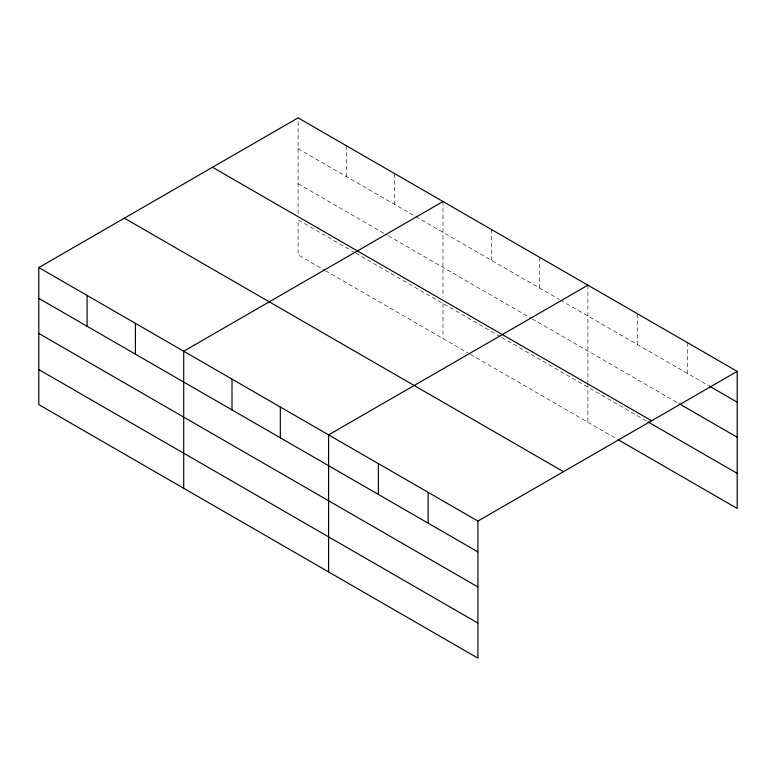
<?xml version="1.0" encoding="UTF-8"?>
<svg xmlns="http://www.w3.org/2000/svg" width="776" height="776" viewBox="0 0 776 776"><rect width="100%" height="100%" fill="white"/><g stroke="black" fill="none" stroke-linecap="round" stroke-linejoin="round"><path stroke-width="0.58" stroke-dasharray="3.88 2.91" d="M298.1 213.836L298.1 117.865M298.1 148.672L414.646 215.961M415.703 216.572L559.554 299.623M560.602 300.225L708.168 385.42M298.1 183.728L387.35 235.264M388.398 235.865L531.201 318.315M532.258 318.917L678.108 403.122M354.797 252.588L298.1 219.86L298.1 254.916L324.349 270.077M355.845 253.199L500.753 336.862M501.8 337.463L645.962 420.699M325.396 270.678L469.257 353.73M470.305 354.341L616.939 438.993M687.439 342.643L687.439 373.45M637.668 313.911L637.668 344.719M587.907 285.18L587.907 382.355M587.907 383.567L587.907 422.241M539.601 257.293L539.601 288.1M491.305 229.415L491.305 260.212M442.999 201.527L442.999 297.499M442.999 303.513L442.999 338.579M394.703 173.64L394.703 204.447M346.397 145.752L346.397 176.559"/><path stroke-width="1.16" d="M477.9 586.947L477.9 521.084L38.8 267.565L38.8 404.626L477.9 658.135L477.9 586.947L38.8 333.438M617.968 439.594L737.2 508.435L737.2 371.374L298.1 117.865L38.8 267.565M442.999 201.527L183.708 351.227L183.708 488.279M587.907 285.18L328.607 434.89L328.607 571.941M477.9 521.084L737.2 371.374M709.206 386.021L737.2 402.181M679.145 403.724L737.2 437.247M212.527 167.267L651.636 420.776M648.038 421.892L737.2 473.37M124.364 218.163L563.473 471.682M38.8 298.372L477.9 551.891M38.8 369.56L477.9 623.07M428.139 492.353L428.139 523.16M378.368 463.621L378.368 494.428M280.311 407.002L280.311 437.81M232.005 379.115L232.005 409.922M135.402 323.34L135.402 354.147M87.106 295.452L87.106 326.26"/></g></svg>
